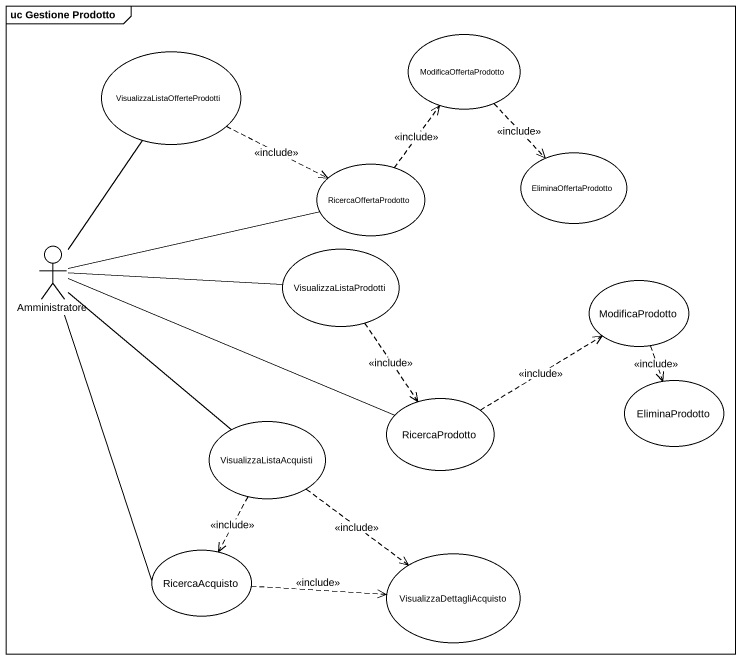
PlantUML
@startuml
mainframe uc Gestione Prodotto
usecase ModificaOffertaProdotto
usecase "VisualizzaListaOfferteProdotti" as VisualizzaListaOfferteProdot
usecase RicercaOffertaProdotto
usecase EliminaOffertaProdotto
actor Amministratore
usecase VisualizzaListaProdotti
usecase ModificaProdotto
usecase EliminaProdotto
usecase VisualizzaListaAcquisti
usecase RicercaProdotto
usecase RicercaAcquisto
usecase VisualizzaDettagliAcquisto
ModificaOffertaProdotto ..> EliminaOffertaProdotto : <<include>>
VisualizzaListaOfferteProdot .right.> RicercaOffertaProdotto : <<include>>
RicercaOffertaProdotto .up.> ModificaOffertaProdotto : <<include>>
Amministratore -up- VisualizzaListaOfferteProdot
Amministratore -right- RicercaOffertaProdotto
Amministratore -right- VisualizzaListaProdotti
Amministratore -- VisualizzaListaAcquisti
Amministratore -right- RicercaProdotto
Amministratore -- RicercaAcquisto
VisualizzaListaProdotti ..> RicercaProdotto : <<include>>
ModificaProdotto ..> EliminaProdotto : <<include>>
VisualizzaListaAcquisti ..> RicercaAcquisto : <<include>>
VisualizzaListaAcquisti ..> VisualizzaDettagliAcquisto : <<include>>
RicercaProdotto .up.> ModificaProdotto : <<include>>
RicercaAcquisto .right.> VisualizzaDettagliAcquisto : <<include>>
@enduml
